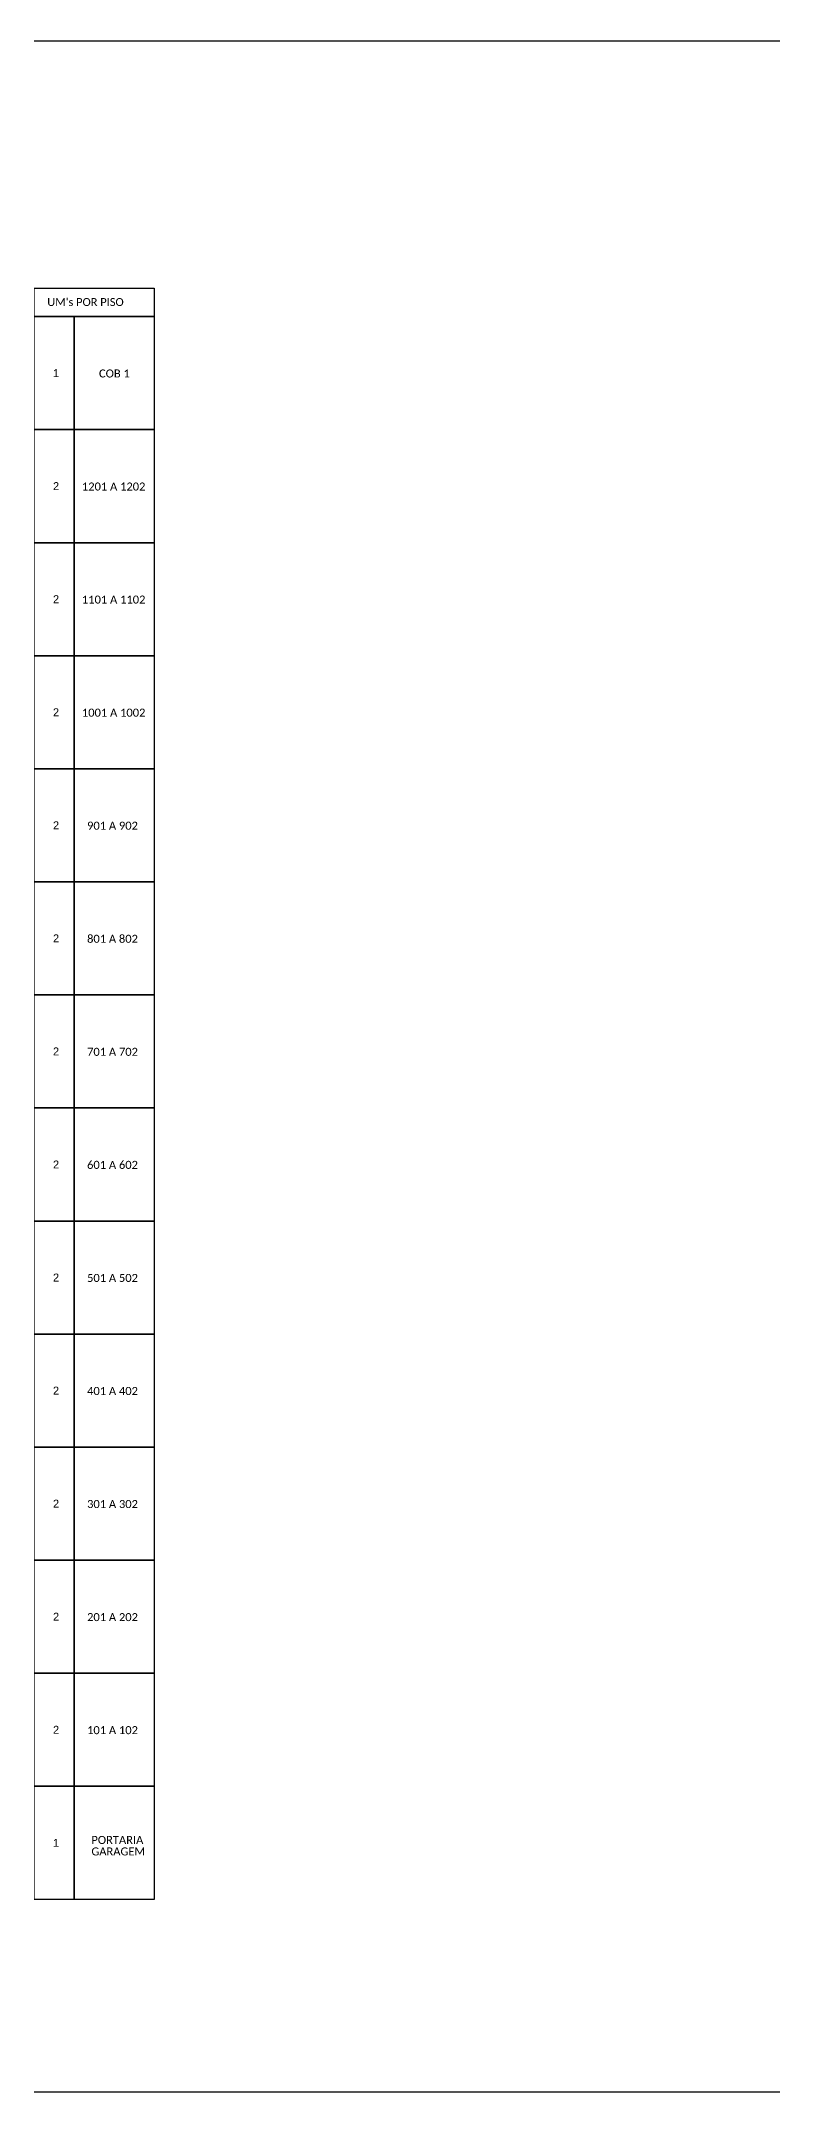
# Model space of a CAD drawing. Header units: inches. Extents: x 121829 to 126040, y 144778 to 145372.
# Drawn here: x 124038 to 124250, y 144778 to 145372 of the extents above; entities that cross this region are included whole.
import ezdxf
from ezdxf.enums import TextEntityAlignment as Align

# ---------------------------------------------------------------- set-up
doc = ezdxf.new("R2010")
doc.units = ezdxf.units.IN
doc.header["$MEASUREMENT"] = 0
doc.styles.add('ARIAL', font='arial.ttf')
doc.styles.add('WMF-Calibri0', font='calibri.ttf')

msp = doc.modelspace()

# ---------------------------------------------------------------- linework, layer by layer
msp.add_lwpolyline([(123695.02, 144778.36), (124533.59, 144778.36), (124533.59, 145372.36), (123695.02, 145372.36), (123695.02, 144778.36)])
for points in [[(124035.79, 145300.78), (124070.5, 145300.78), (124070.5, 145292.55), (124035.79, 145292.55)], [(124035.79, 145292.55), (124047.36, 145292.55), (124047.36, 145259.81), (124035.79, 145259.81)], [(124047.36, 145292.55), (124070.5, 145292.55), (124070.5, 145259.81), (124047.36, 145259.81)], [(124035.79, 145259.81), (124047.36, 145259.81), (124047.36, 145227.06), (124035.79, 145227.06)], [(124047.36, 145259.81), (124070.5, 145259.81), (124070.5, 145227.06), (124047.36, 145227.06)], [(124035.79, 145227.06), (124047.36, 145227.06), (124047.36, 145194.32), (124035.79, 145194.32)], [(124047.36, 145227.06), (124070.5, 145227.06), (124070.5, 145194.32), (124047.36, 145194.32)], [(124035.79, 145194.32), (124047.36, 145194.32), (124047.36, 145161.58), (124035.79, 145161.58)], [(124047.36, 145194.32), (124070.5, 145194.32), (124070.5, 145161.58), (124047.36, 145161.58)], [(124035.79, 145161.58), (124047.36, 145161.58), (124047.36, 145128.83), (124035.79, 145128.83)], [(124047.36, 145161.58), (124070.5, 145161.58), (124070.5, 145128.83), (124047.36, 145128.83)], [(124035.79, 145128.83), (124047.36, 145128.83), (124047.36, 145096.09), (124035.79, 145096.09)], [(124047.36, 145128.83), (124070.5, 145128.83), (124070.5, 145096.09), (124047.36, 145096.09)], [(124035.79, 145096.09), (124047.36, 145096.09), (124047.36, 145063.35), (124035.79, 145063.35)], [(124047.36, 145096.09), (124070.5, 145096.09), (124070.5, 145063.35), (124047.36, 145063.35)], [(124035.79, 145063.35), (124047.36, 145063.35), (124047.36, 145030.6), (124035.79, 145030.6)], [(124047.36, 145063.35), (124070.5, 145063.35), (124070.5, 145030.6), (124047.36, 145030.6)], [(124035.79, 145030.6), (124047.36, 145030.6), (124047.36, 144997.86), (124035.79, 144997.86)], [(124047.36, 145030.6), (124070.5, 145030.6), (124070.5, 144997.86), (124047.36, 144997.86)], [(124035.79, 144997.86), (124047.36, 144997.86), (124047.36, 144965.11), (124035.79, 144965.11)], [(124047.36, 144997.86), (124070.5, 144997.86), (124070.5, 144965.11), (124047.36, 144965.11)], [(124035.79, 144965.11), (124047.36, 144965.11), (124047.36, 144932.37), (124035.79, 144932.37)], [(124047.36, 144965.11), (124070.5, 144965.11), (124070.5, 144932.37), (124047.36, 144932.37)], [(124035.79, 144932.37), (124047.36, 144932.37), (124047.36, 144899.63), (124035.79, 144899.63)], [(124047.36, 144932.37), (124070.5, 144932.37), (124070.5, 144899.63), (124047.36, 144899.63)], [(124035.79, 144899.63), (124047.36, 144899.63), (124047.36, 144866.88), (124035.79, 144866.88)], [(124047.36, 144899.63), (124070.5, 144899.63), (124070.5, 144866.88), (124047.36, 144866.88)], [(124035.79, 144866.88), (124047.36, 144866.88), (124047.36, 144834.14), (124035.79, 144834.14)], [(124047.36, 144866.88), (124070.5, 144866.88), (124070.5, 144834.14), (124047.36, 144834.14)]]:
    msp.add_lwpolyline(points, close=True)

# ---------------------------------------------------------------- texts
at = {"color": 0, "style": 'WMF-Calibri0'}
msp.add_text("UM's POR PISO", height=2.3, dxfattribs=at).set_placement((124039.6, 145295.61))
at = {"style": 'WMF-Calibri0'}
for s, p in [('COB 1', (124054.58, 145274.91)), ('1201 A 1202', (124049.64, 145242.17)), ('1101 A 1102', (124049.64, 145209.43)), ('1001 A 1002', (124049.64, 145176.68)), ('901 A 902', (124051.14, 145143.94)), ('801 A 802', (124051.14, 145111.19)), ('701 A 702', (124051.14, 145078.45)), ('601 A 602', (124051.14, 145045.71)), ('501 A 502', (124051.14, 145012.96)), ('401 A 402', (124051.14, 144980.22)), ('301 A 302', (124051.14, 144947.48)), ('201 A 202', (124051.14, 144914.73)), ('101 A 102', (124051.14, 144881.99)), ('GARAGEM', (124052.38, 144846.86)), ('PORTARIA', (124052.38, 144850.19))]:
    msp.add_text(s, height=2.317, dxfattribs=at).set_placement(p)
at = {"style": 'ARIAL', "flags": 12}
for tag, p in [('1', (124042.16, 145276.18)), ('2', (124042.16, 145243.44)), ('2', (124042.16, 145210.69)), ('2', (124042.16, 145177.95)), ('2', (124042.16, 145145.2)), ('2', (124042.16, 145112.46)), ('2', (124042.16, 145079.72)), ('2', (124042.16, 145046.97)), ('2', (124042.16, 145014.23)), ('2', (124042.16, 144981.49)), ('2', (124042.16, 144948.74)), ('2', (124042.16, 144916)), ('2', (124042.16, 144883.25)), ('1', (124042.16, 144850.51))]:
    msp.add_attdef(tag, text='XX', height=2.3, dxfattribs=at).set_placement(p, align=Align.MIDDLE_CENTER)

doc.saveas('drawing.dxf')
